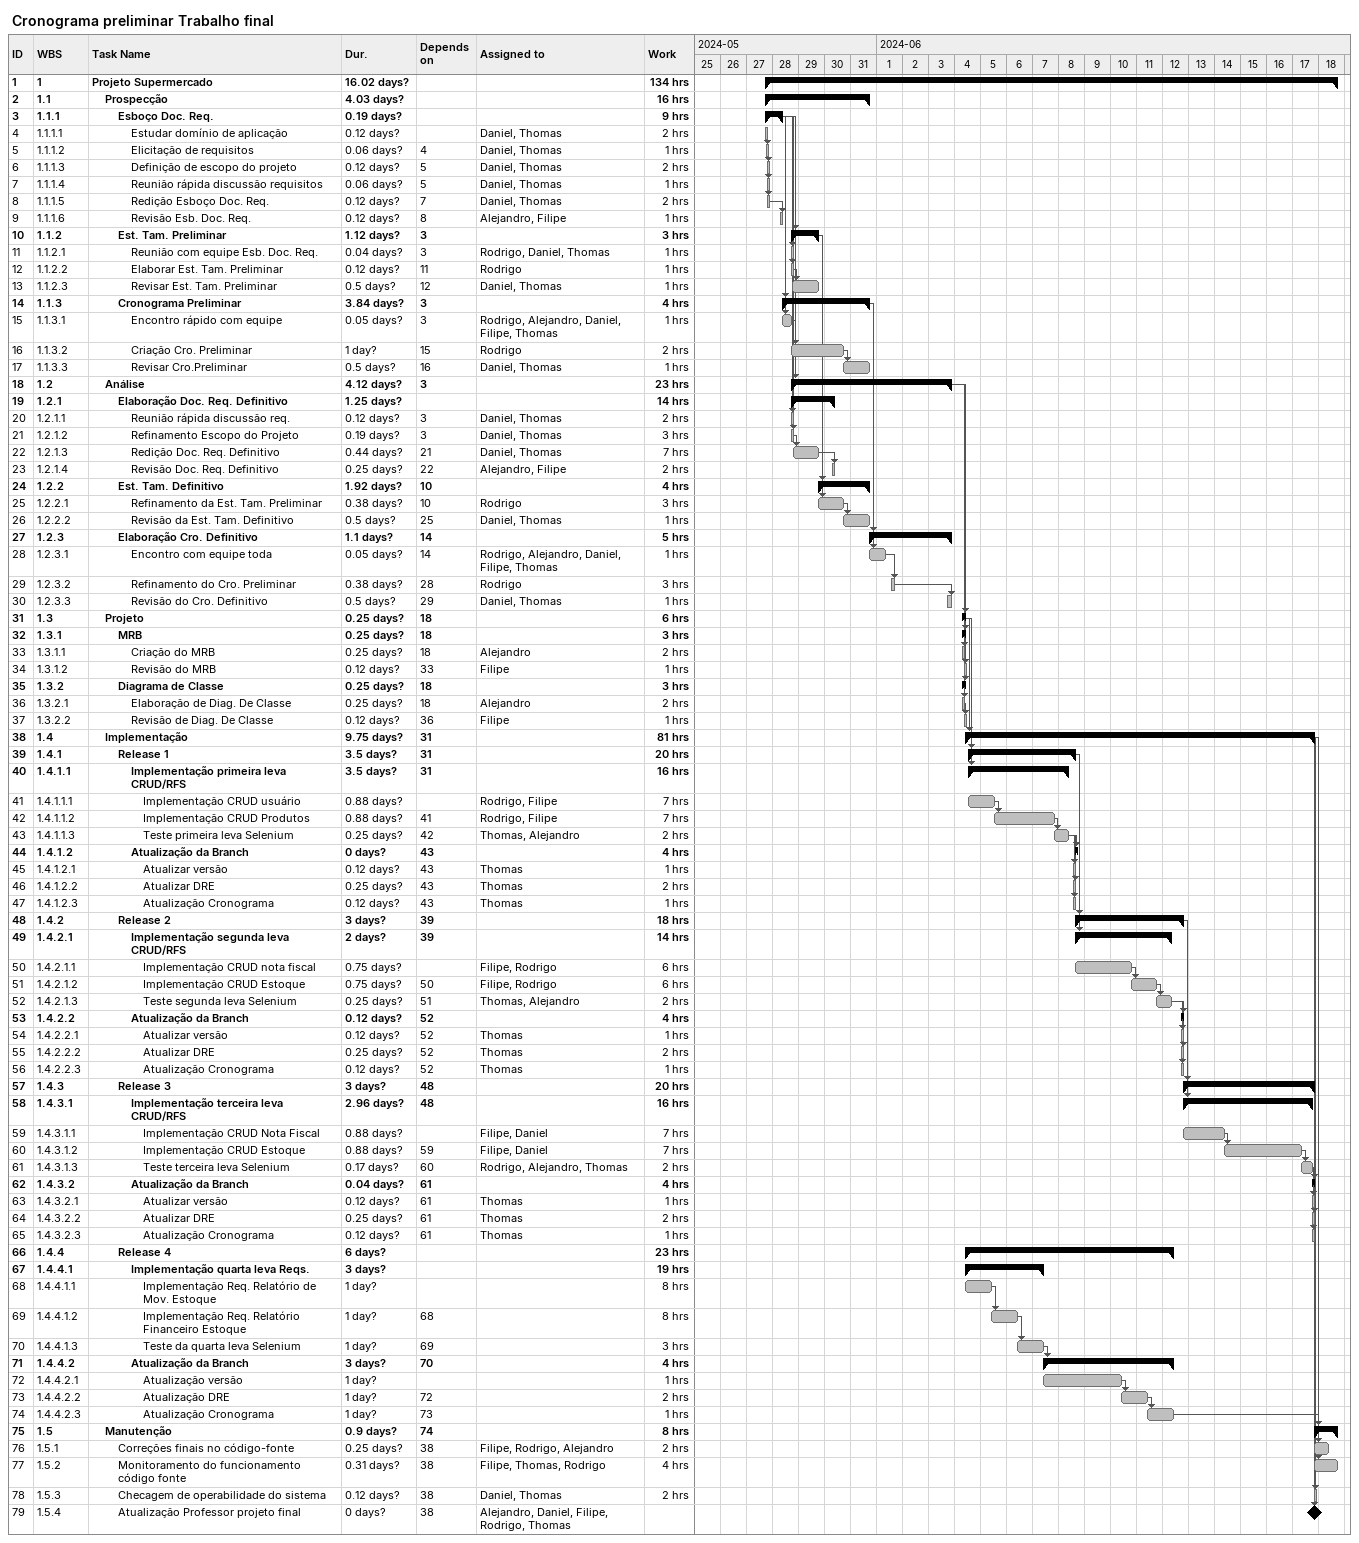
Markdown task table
Cronograma preliminar Trabalho final

| ID | WBS | Task | Duration | Start | Finish | Predecessors | Resources | Work (h) |
|---|---|---|---|---|---|---|---|---|
| 1 | 1 | **Projeto Supermercado** | 16.02d? | 2024-05-27 | 2024-06-18 |  |  | 134 |
| 2 | 1.1 | **Prospecção** | 4.03d? | 2024-05-27 | 2024-05-31 |  |  | 16 |
| 3 | 1.1.1 | **Esboço Doc. Req.** | 0.19d? | 2024-05-27 | 2024-05-28 |  |  | 9 |
| 4 | 1.1.1.1 | Estudar domínio de aplicação | 0.12d? | 2024-05-27 | 2024-05-27 |  | Daniel, Thomas | 2 |
| 5 | 1.1.1.2 | Elicitação de requisitos | 0.06d? | 2024-05-27 | 2024-05-27 | 4 | Daniel, Thomas | 1 |
| 6 | 1.1.1.3 | Definição de escopo do projeto | 0.12d? | 2024-05-27 | 2024-05-27 | 5 | Daniel, Thomas | 2 |
| 7 | 1.1.1.4 | Reunião rápida discussão requisitos | 0.06d? | 2024-05-27 | 2024-05-27 | 5 | Daniel, Thomas | 1 |
| 8 | 1.1.1.5 | Redição Esboço Doc. Req. | 0.12d? | 2024-05-27 | 2024-05-27 | 7 | Daniel, Thomas | 2 |
| 9 | 1.1.1.6 | Revisão Esb. Doc. Req. | 0.12d? | 2024-05-28 | 2024-05-28 | 8 | Alejandro, Filipe | 1 |
| 10 | 1.1.2 | **Est. Tam. Preliminar** | 1.12d? | 2024-05-28 | 2024-05-29 | 3 |  | 3 |
| 11 | 1.1.2.1 | Reunião com equipe Esb. Doc. Req. | 0.04d? | 2024-05-28 | 2024-05-28 | 3 | Rodrigo, Daniel, Thomas | 1 |
| 12 | 1.1.2.2 | Elaborar Est. Tam. Preliminar | 0.12d? | 2024-05-28 | 2024-05-28 | 11 | Rodrigo | 1 |
| 13 | 1.1.2.3 | Revisar Est. Tam. Preliminar | 0.5d? | 2024-05-28 | 2024-05-29 | 12 | Daniel, Thomas | 1 |
| 14 | 1.1.3 | **Cronograma Preliminar** | 3.84d? | 2024-05-28 | 2024-05-31 | 3 |  | 4 |
| 15 | 1.1.3.1 | Encontro rápido com equipe | 0.05d? | 2024-05-28 | 2024-05-28 | 3 | Rodrigo, Alejandro, Daniel, Filipe, Thomas | 1 |
| 16 | 1.1.3.2 | Criação Cro. Preliminar | 1d? | 2024-05-28 | 2024-05-30 | 15 | Rodrigo | 2 |
| 17 | 1.1.3.3 | Revisar Cro.Preliminar | 0.5d? | 2024-05-30 | 2024-05-31 | 16 | Daniel, Thomas | 1 |
| 18 | 1.2 | **Análise** | 4.12d? | 2024-05-28 | 2024-06-03 | 3 |  | 23 |
| 19 | 1.2.1 | **Elaboração Doc. Req. Definitivo** | 1.25d? | 2024-05-28 | 2024-05-30 |  |  | 14 |
| 20 | 1.2.1.1 | Reunião rápida discussão req. | 0.12d? | 2024-05-28 | 2024-05-28 | 3 | Daniel, Thomas | 2 |
| 21 | 1.2.1.2 | Refinamento Escopo do Projeto | 0.19d? | 2024-05-28 | 2024-05-28 | 3 | Daniel, Thomas | 3 |
| 22 | 1.2.1.3 | Redição Doc. Req. Definitivo | 0.44d? | 2024-05-28 | 2024-05-29 | 21 | Daniel, Thomas | 7 |
| 23 | 1.2.1.4 | Revisão Doc. Req. Definitivo | 0.25d? | 2024-05-30 | 2024-05-30 | 22 | Alejandro, Filipe | 2 |
| 24 | 1.2.2 | **Est. Tam. Definitivo** | 1.92d? | 2024-05-29 | 2024-05-31 | 10 |  | 4 |
| 25 | 1.2.2.1 | Refinamento da Est. Tam. Preliminar | 0.38d? | 2024-05-29 | 2024-05-30 | 10 | Rodrigo | 3 |
| 26 | 1.2.2.2 | Revisão da Est. Tam. Definitivo | 0.5d? | 2024-05-30 | 2024-05-31 | 25 | Daniel, Thomas | 1 |
| 27 | 1.2.3 | **Elaboração Cro. Definitivo** | 1.1d? | 2024-05-31 | 2024-06-03 | 14 |  | 5 |
| 28 | 1.2.3.1 | Encontro com equipe toda | 0.05d? | 2024-05-31 | 2024-06-01 | 14 | Rodrigo, Alejandro, Daniel, Filipe, Thomas | 1 |
| 29 | 1.2.3.2 | Refinamento do Cro. Preliminar | 0.38d? | 2024-06-01 | 2024-06-01 | 28 | Rodrigo | 3 |
| 30 | 1.2.3.3 | Revisão do Cro. Definitivo | 0.5d? | 2024-06-03 | 2024-06-03 | 29 | Daniel, Thomas | 1 |
| 31 | 1.3 | **Projeto** | 0.25d? | 2024-06-04 | 2024-06-04 | 18 |  | 6 |
| 32 | 1.3.1 | **MRB** | 0.25d? | 2024-06-04 | 2024-06-04 | 18 |  | 3 |
| 33 | 1.3.1.1 | Criação do MRB | 0.25d? | 2024-06-04 | 2024-06-04 | 18 | Alejandro | 2 |
| 34 | 1.3.1.2 | Revisão do MRB | 0.12d? | 2024-06-04 | 2024-06-04 | 33 | Filipe | 1 |
| 35 | 1.3.2 | **Diagrama de Classe** | 0.25d? | 2024-06-04 | 2024-06-04 | 18 |  | 3 |
| 36 | 1.3.2.1 | Elaboração de Diag. De Classe | 0.25d? | 2024-06-04 | 2024-06-04 | 18 | Alejandro | 2 |
| 37 | 1.3.2.2 | Revisão de Diag. De Classe | 0.12d? | 2024-06-04 | 2024-06-04 | 36 | Filipe | 1 |
| 38 | 1.4 | **Implementação** | 9.75d? | 2024-06-04 | 2024-06-17 | 31 |  | 81 |
| 39 | 1.4.1 | **Release 1** | 3.5d? | 2024-06-04 | 2024-06-08 | 31 |  | 20 |
| 40 | 1.4.1.1 | **Implementação primeira leva CRUD/RFS** | 3.5d? | 2024-06-04 | 2024-06-08 | 31 |  | 16 |
| 41 | 1.4.1.1.1 | Implementação CRUD usuário | 0.88d? | 2024-06-04 | 2024-06-05 |  | Rodrigo, Filipe | 7 |
| 42 | 1.4.1.1.2 | Implementação CRUD Produtos | 0.88d? | 2024-06-05 | 2024-06-07 | 41 | Rodrigo, Filipe | 7 |
| 43 | 1.4.1.1.3 | Teste primeira leva Selenium | 0.25d? | 2024-06-07 | 2024-06-08 | 42 | Thomas, Alejandro | 2 |
| 44 | 1.4.1.2 | **Atualização da Branch** | 0d? | 2024-06-08 | 2024-06-08 | 43 |  | 4 |
| 45 | 1.4.1.2.1 | Atualizar versão | 0.12d? | 2024-06-08 | 2024-06-08 | 43 | Thomas | 1 |
| 46 | 1.4.1.2.2 | Atualizar DRE | 0.25d? | 2024-06-08 | 2024-06-08 | 43 | Thomas | 2 |
| 47 | 1.4.1.2.3 | Atualização Cronograma | 0.12d? | 2024-06-08 | 2024-06-08 | 43 | Thomas | 1 |
| 48 | 1.4.2 | **Release 2** | 3d? | 2024-06-08 | 2024-06-12 | 39 |  | 18 |
| 49 | 1.4.2.1 | **Implementação segunda leva CRUD/RFS** | 2d? | 2024-06-08 | 2024-06-12 | 39 |  | 14 |
| 50 | 1.4.2.1.1 | Implementação CRUD nota fiscal | 0.75d? | 2024-06-08 | 2024-06-10 |  | Filipe, Rodrigo | 6 |
| 51 | 1.4.2.1.2 | Implementação CRUD Estoque | 0.75d? | 2024-06-10 | 2024-06-11 | 50 | Filipe, Rodrigo | 6 |
| 52 | 1.4.2.1.3 | Teste segunda leva Selenium | 0.25d? | 2024-06-11 | 2024-06-12 | 51 | Thomas, Alejandro | 2 |
| 53 | 1.4.2.2 | **Atualização da Branch** | 0.12d? | 2024-06-12 | 2024-06-12 | 52 |  | 4 |
| 54 | 1.4.2.2.1 | Atualizar versão | 0.12d? | 2024-06-12 | 2024-06-12 | 52 | Thomas | 1 |
| 55 | 1.4.2.2.2 | Atualizar DRE | 0.25d? | 2024-06-12 | 2024-06-12 | 52 | Thomas | 2 |
| 56 | 1.4.2.2.3 | Atualização Cronograma | 0.12d? | 2024-06-12 | 2024-06-12 | 52 | Thomas | 1 |
| 57 | 1.4.3 | **Release 3** | 3d? | 2024-06-12 | 2024-06-17 | 48 |  | 20 |
| 58 | 1.4.3.1 | **Implementação terceira leva CRUD/RFS** | 2.96d? | 2024-06-12 | 2024-06-17 | 48 |  | 16 |
| 59 | 1.4.3.1.1 | Implementação CRUD Nota Fiscal | 0.88d? | 2024-06-12 | 2024-06-14 |  | Filipe, Daniel | 7 |
| 60 | 1.4.3.1.2 | Implementação CRUD Estoque | 0.88d? | 2024-06-14 | 2024-06-17 | 59 | Filipe, Daniel | 7 |
| 61 | 1.4.3.1.3 | Teste terceira leva Selenium | 0.17d? | 2024-06-17 | 2024-06-17 | 60 | Rodrigo, Alejandro, Thomas | 2 |
| 62 | 1.4.3.2 | **Atualização da Branch** | 0.04d? | 2024-06-17 | 2024-06-17 | 61 |  | 4 |
| 63 | 1.4.3.2.1 | Atualizar versão | 0.12d? | 2024-06-17 | 2024-06-17 | 61 | Thomas | 1 |
| 64 | 1.4.3.2.2 | Atualizar DRE | 0.25d? | 2024-06-17 | 2024-06-17 | 61 | Thomas | 2 |
| 65 | 1.4.3.2.3 | Atualização Cronograma | 0.12d? | 2024-06-17 | 2024-06-17 | 61 | Thomas | 1 |
| 66 | 1.4.4 | **Release 4** | 6d? | 2024-06-04 | 2024-06-12 |  |  | 23 |
| 67 | 1.4.4.1 | **Implementação quarta leva Reqs.** | 3d? | 2024-06-04 | 2024-06-07 |  |  | 19 |
| 68 | 1.4.4.1.1 | Implementação Req. Relatório de Mov. Estoque | 1d? | 2024-06-04 | 2024-06-05 |  |  | 8 |
| 69 | 1.4.4.1.2 | Implementação Req. Relatório Financeiro Estoque | 1d? | 2024-06-05 | 2024-06-06 | 68 |  | 8 |
| 70 | 1.4.4.1.3 | Teste da quarta leva Selenium | 1d? | 2024-06-06 | 2024-06-07 | 69 |  | 3 |
| 71 | 1.4.4.2 | **Atualização da Branch** | 3d? | 2024-06-07 | 2024-06-12 | 70 |  | 4 |
| 72 | 1.4.4.2.1 | Atualização versão | 1d? | 2024-06-07 | 2024-06-10 |  |  | 1 |
| 73 | 1.4.4.2.2 | Atualização DRE | 1d? | 2024-06-10 | 2024-06-11 | 72 |  | 2 |
| 74 | 1.4.4.2.3 | Atualização Cronograma | 1d? | 2024-06-11 | 2024-06-12 | 73 |  | 1 |
| 75 | 1.5 | **Manutenção** | 0.9d? | 2024-06-17 | 2024-06-18 | 74 |  | 8 |
| 76 | 1.5.1 | Correções finais no código-fonte | 0.25d? | 2024-06-17 | 2024-06-18 | 38 | Filipe, Rodrigo, Alejandro | 2 |
| 77 | 1.5.2 | Monitoramento do funcionamento código fonte | 0.31d? | 2024-06-17 | 2024-06-18 | 38 | Filipe, Thomas, Rodrigo | 4 |
| 78 | 1.5.3 | Checagem de operabilidade do sistema | 0.12d? | 2024-06-17 | 2024-06-17 | 38 | Daniel, Thomas | 2 |
| 79 | 1.5.4 | Atualização Professor projeto final | 0d? | 2024-06-17 | 2024-06-17 | 38 | Alejandro, Daniel, Filipe, Rodrigo, Thomas |  |
